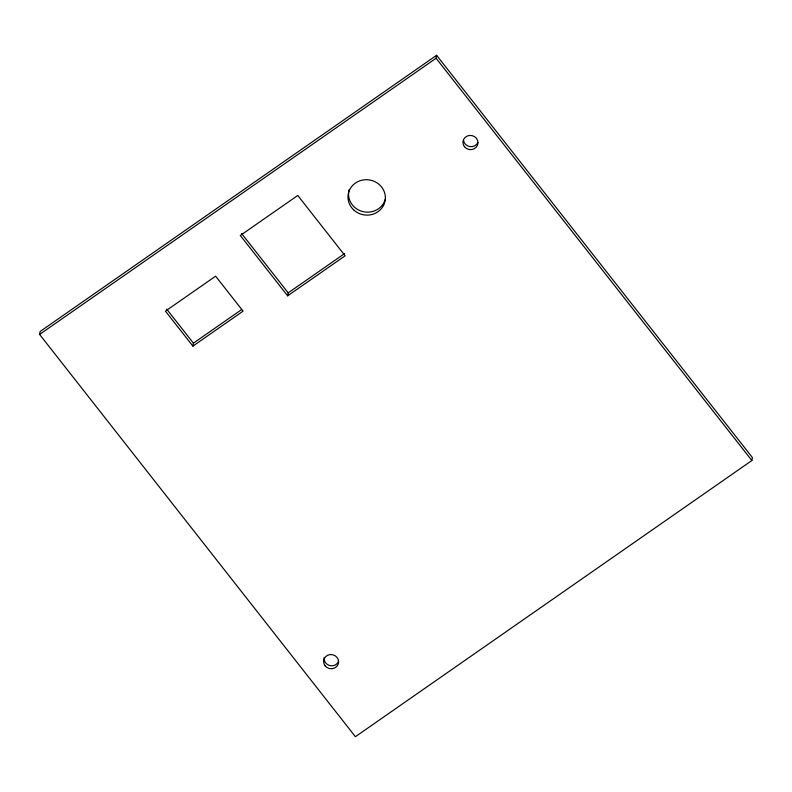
<?xml version="1.0" encoding="UTF-8"?>
<svg xmlns="http://www.w3.org/2000/svg" width="792" height="792" viewBox="0 0 792 792"><rect width="100%" height="100%" fill="white"/><g stroke="black" fill="none" stroke-linecap="round" stroke-linejoin="round"><path stroke-width="1.19" d="M39.6 334.442L40.125 331.482L436.6 55.291L752.4 457.558L751.875 460.518L355.4 736.708L39.6 334.442L436.075 58.252L436.6 55.291M192.892 346.124L243.085 311.157L215.622 276.17L165.429 311.137L192.892 346.124L193.416 343.164L241.609 309.593M287.664 295.832L345.144 255.796L297.772 195.456L240.303 235.491L287.664 295.832L288.199 292.872L344.659 253.539M436.075 58.252L751.875 460.518M241.59 233.501L288.199 292.872M166.716 309.157L193.416 343.164M385.298 199.238A18.721 17.672 10.1 0 1 362.528 211.513A18.721 17.672 10.1 0 1 349.123 189.684M477.893 142.481A7.534 7.118 10.1 0 1 463.508 140.303M338.54 661.607A7.534 7.118 10.1 0 1 324.166 657.578M353.578 209.801A18.721 17.672 10.1 0 0 384.773 202.198A18.721 17.672 10.1 0 0 361.697 180.259A18.721 17.672 10.1 0 0 353.578 209.801M464.449 146.708A7.534 7.118 10.1 0 0 477.368 145.431A7.534 7.118 10.1 0 0 469.527 135.442A7.534 7.118 10.1 0 0 464.449 146.708M325.086 665.834A7.534 7.118 10.1 0 0 338.006 664.567A7.534 7.118 10.1 0 0 330.165 654.568A7.534 7.118 10.1 0 0 325.086 665.834"/></g></svg>
